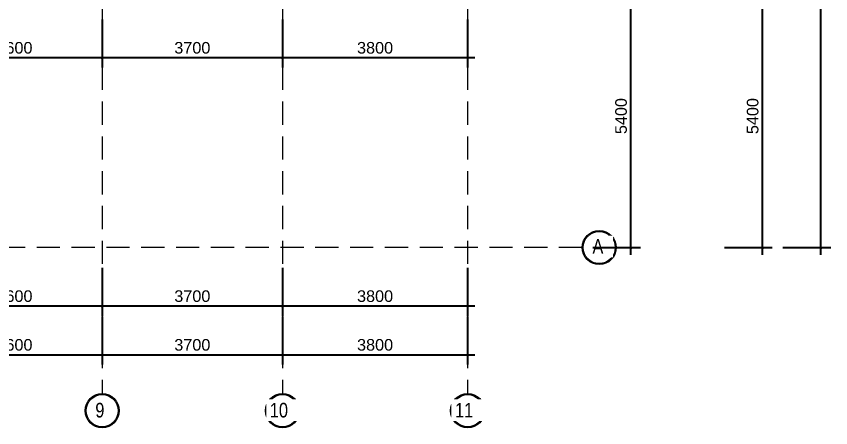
# Model space of a CAD drawing. Header units: millimetres. Extents: x -20510 to 108935, y -243239 to 20306.
# Drawn here: x 27888 to 44600, y -178700 to -170250 of the extents above; entities that cross this region are included whole.
import ezdxf

# ---------------------------------------------------------------- set-up
doc = ezdxf.new("R2010")
doc.units = ezdxf.units.MM
doc.linetypes.add('Hidden', pattern=[714.375, 476.25, -238.125])
for name, color, linetype, lineweight in [('A-ANNO-DIMS', 1, 'Continuous', 9), ('S-GRID', 1, 'Continuous', 9), ('S-GRID-IDEN', 1, 'Continuous', 9)]:
    doc.layers.add(name, color=color, linetype=linetype, lineweight=lineweight)
doc.styles.add('Arial_1', font='arial.ttf', dxfattribs={"width": 0.8, "height": 200})
doc.styles.add('Arial_5', font='arial.ttf', dxfattribs={"height": 238.125})
doc.dimstyles.new('SecretInternalLinAngDimStyle5p4736185', dxfattribs={"dimscale": 304.8, "dimtxt": 242.94927, "dimasz": 0.130208, "dimexe": 0.656168, "dimexo": 0.0625, "dimgap": 0.260417, "dimtad": 1, "dimdec": 0, "dimrnd": 100, "dimzin": 0, "dimdsep": 46, "dimtxsty": 'Arial_5', "dimblk1": 'OBLIQUE', "dimblk2": 'OBLIQUE', "dimsah": 1, "dimcen": 0.09, "dimdle": 0.492126, "dimazin": 0, "dimtfac": 1, "dimtdec": 4, "dimtix": 1, "dimtmove": 0, "dimatfit": 3, "dimfxl": 2.624672, "dimfxlon": 1, "dimtvp": 1, "dimtolj": 1, "dimtzin": 0, "dimarcsym": 2})

# ---------------------------------------------------------------- blocks, each defined once
blk = doc.blocks.new('Grid - TRUC  D1-102336-06_MẶT BẰNG TẦNG TUM')
at = {"layer": 'S-GRID-IDEN'}
for radius in [3.5, 3.3]:
    blk.add_circle((0, 0), radius, dxfattribs=at)
blk = doc.blocks.new('_Oblique')
at = {"color": 0, "linetype": 'ByBlock', "lineweight": -2}
blk.add_line((-0.5, -0.5), (0.5, 0.5), dxfattribs=at)
blk = doc.blocks.new('DIMBLOCK9-06_MẶT BẰNG TẦNG TUM')
at = {"layer": 'A-ANNO-DIMS', "color": 0, "lineweight": -2, "transparency": 16777216}
for p, q in [((26050, -176419), (26050, -177400)), ((29650, -176419), (29650, -177400)), ((25900, -177200), (29800, -177200))]:
    blk.add_line(p, q, dxfattribs=at)
at = {"layer": 'Defpoints', "color": 0, "transparency": 16777216}
for p in [(26050, -176400), (29650, -176400), (29650, -177200)]:
    blk.add_point(p, dxfattribs=at)
at = {"layer": 'A-ANNO-DIMS', "color": 0, "lineweight": -2, "transparency": 16777216, "xscale": 39.6875, "yscale": 39.6875, "zscale": 39.6875, "rotation": 180}
blk.add_blockref('_Oblique', (26050, -177200), dxfattribs=at)
at = {"layer": 'A-ANNO-DIMS', "color": 0, "lineweight": -2, "transparency": 16777216, "xscale": 39.6875, "yscale": 39.6875, "zscale": 39.6875}
blk.add_blockref('_Oblique', (29650, -177200), dxfattribs=at)
at = {"layer": 'A-ANNO-DIMS', "color": 0, "transparency": 16777216, "insert": (27850, -176999), "char_height": 238.1, "width": 879.1, "attachment_point": 5, "style": 'Arial_5'}
blk.add_mtext('\\A1;3600', dxfattribs=at)
blk = doc.blocks.new('DIMBLOCK10-06_MẶT BẰNG TẦNG TUM')
at = {"layer": 'A-ANNO-DIMS', "color": 0, "lineweight": -2, "transparency": 16777216}
for p, q in [((29650, -176419), (29650, -177400)), ((33350, -176419), (33350, -177400)), ((29500, -177200), (33500, -177200))]:
    blk.add_line(p, q, dxfattribs=at)
at = {"layer": 'Defpoints', "color": 0, "transparency": 16777216}
for p in [(29650, -176400), (33350, -176400), (33350, -177200)]:
    blk.add_point(p, dxfattribs=at)
at = {"layer": 'A-ANNO-DIMS', "color": 0, "lineweight": -2, "transparency": 16777216, "xscale": 39.6875, "yscale": 39.6875, "zscale": 39.6875, "rotation": 180}
blk.add_blockref('_Oblique', (29650, -177200), dxfattribs=at)
at = {"layer": 'A-ANNO-DIMS', "color": 0, "lineweight": -2, "transparency": 16777216, "xscale": 39.6875, "yscale": 39.6875, "zscale": 39.6875}
blk.add_blockref('_Oblique', (33350, -177200), dxfattribs=at)
at = {"layer": 'A-ANNO-DIMS', "color": 0, "transparency": 16777216, "insert": (31500, -176999), "char_height": 238.1, "width": 879.1, "attachment_point": 5, "style": 'Arial_5'}
blk.add_mtext('\\A1;3700', dxfattribs=at)
blk = doc.blocks.new('DIMBLOCK11-06_MẶT BẰNG TẦNG TUM')
at = {"layer": 'A-ANNO-DIMS', "color": 0, "lineweight": -2, "transparency": 16777216}
for p, q in [((33350, -176419), (33350, -177400)), ((37150, -176419), (37150, -177400)), ((33200, -177200), (37300, -177200))]:
    blk.add_line(p, q, dxfattribs=at)
at = {"layer": 'Defpoints', "color": 0, "transparency": 16777216}
for p in [(33350, -176400), (37150, -176400), (37150, -177200)]:
    blk.add_point(p, dxfattribs=at)
at = {"layer": 'A-ANNO-DIMS', "color": 0, "lineweight": -2, "transparency": 16777216, "xscale": 39.6875, "yscale": 39.6875, "zscale": 39.6875, "rotation": 180}
blk.add_blockref('_Oblique', (33350, -177200), dxfattribs=at)
at = {"layer": 'A-ANNO-DIMS', "color": 0, "lineweight": -2, "transparency": 16777216, "xscale": 39.6875, "yscale": 39.6875, "zscale": 39.6875}
blk.add_blockref('_Oblique', (37150, -177200), dxfattribs=at)
at = {"layer": 'A-ANNO-DIMS', "color": 0, "transparency": 16777216, "insert": (35250, -176999), "char_height": 238.1, "width": 879.1, "attachment_point": 5, "style": 'Arial_5'}
blk.add_mtext('\\A1;3800', dxfattribs=at)
blk = doc.blocks.new('DIMBLOCK19-06_MẶT BẰNG TẦNG TUM')
at = {"layer": 'A-ANNO-DIMS', "color": 0, "lineweight": -2, "transparency": 16777216}
for p, q in [((26050, -175419), (26050, -176400)), ((29650, -175419), (29650, -176400)), ((25900, -176200), (29800, -176200))]:
    blk.add_line(p, q, dxfattribs=at)
at = {"layer": 'Defpoints', "color": 0, "transparency": 16777216}
for p in [(26050, -175400), (29650, -175400), (29650, -176200)]:
    blk.add_point(p, dxfattribs=at)
at = {"layer": 'A-ANNO-DIMS', "color": 0, "lineweight": -2, "transparency": 16777216, "xscale": 39.6875, "yscale": 39.6875, "zscale": 39.6875, "rotation": 180}
blk.add_blockref('_Oblique', (26050, -176200), dxfattribs=at)
at = {"layer": 'A-ANNO-DIMS', "color": 0, "lineweight": -2, "transparency": 16777216, "xscale": 39.6875, "yscale": 39.6875, "zscale": 39.6875}
blk.add_blockref('_Oblique', (29650, -176200), dxfattribs=at)
at = {"layer": 'A-ANNO-DIMS', "color": 0, "transparency": 16777216, "insert": (27850, -175999), "char_height": 238.1, "width": 879.1, "attachment_point": 5, "style": 'Arial_5'}
blk.add_mtext('\\A1;3600', dxfattribs=at)
blk = doc.blocks.new('DIMBLOCK20-06_MẶT BẰNG TẦNG TUM')
at = {"layer": 'A-ANNO-DIMS', "color": 0, "lineweight": -2, "transparency": 16777216}
for p, q in [((29650, -175419), (29650, -176400)), ((33350, -175419), (33350, -176400)), ((29500, -176200), (33500, -176200))]:
    blk.add_line(p, q, dxfattribs=at)
at = {"layer": 'Defpoints', "color": 0, "transparency": 16777216}
for p in [(29650, -175400), (33350, -175400), (33350, -176200)]:
    blk.add_point(p, dxfattribs=at)
at = {"layer": 'A-ANNO-DIMS', "color": 0, "lineweight": -2, "transparency": 16777216, "xscale": 39.6875, "yscale": 39.6875, "zscale": 39.6875, "rotation": 180}
blk.add_blockref('_Oblique', (29650, -176200), dxfattribs=at)
at = {"layer": 'A-ANNO-DIMS', "color": 0, "lineweight": -2, "transparency": 16777216, "xscale": 39.6875, "yscale": 39.6875, "zscale": 39.6875}
blk.add_blockref('_Oblique', (33350, -176200), dxfattribs=at)
at = {"layer": 'A-ANNO-DIMS', "color": 0, "transparency": 16777216, "insert": (31500, -175999), "char_height": 238.1, "width": 879.1, "attachment_point": 5, "style": 'Arial_5'}
blk.add_mtext('\\A1;3700', dxfattribs=at)
blk = doc.blocks.new('DIMBLOCK21-06_MẶT BẰNG TẦNG TUM')
at = {"layer": 'A-ANNO-DIMS', "color": 0, "lineweight": -2, "transparency": 16777216}
for p, q in [((33350, -175419), (33350, -176400)), ((37150, -175419), (37150, -176400)), ((33200, -176200), (37300, -176200))]:
    blk.add_line(p, q, dxfattribs=at)
at = {"layer": 'Defpoints', "color": 0, "transparency": 16777216}
for p in [(33350, -175400), (37150, -175400), (37150, -176200)]:
    blk.add_point(p, dxfattribs=at)
at = {"layer": 'A-ANNO-DIMS', "color": 0, "lineweight": -2, "transparency": 16777216, "xscale": 39.6875, "yscale": 39.6875, "zscale": 39.6875, "rotation": 180}
blk.add_blockref('_Oblique', (33350, -176200), dxfattribs=at)
at = {"layer": 'A-ANNO-DIMS', "color": 0, "lineweight": -2, "transparency": 16777216, "xscale": 39.6875, "yscale": 39.6875, "zscale": 39.6875}
blk.add_blockref('_Oblique', (37150, -176200), dxfattribs=at)
at = {"layer": 'A-ANNO-DIMS', "color": 0, "transparency": 16777216, "insert": (35250, -175999), "char_height": 238.1, "width": 879.1, "attachment_point": 5, "style": 'Arial_5'}
blk.add_mtext('\\A1;3800', dxfattribs=at)
blk = doc.blocks.new('DIMBLOCK56-06_MẶT BẰNG TẦNG TUM')
at = {"layer": 'A-ANNO-DIMS', "color": 0, "lineweight": -2, "transparency": 16777216}
for p, q in [((43619, -160100), (44600, -160100)), ((44400, -175150), (44400, -159950)), ((43619, -175000), (44600, -175000))]:
    blk.add_line(p, q, dxfattribs=at)
at = {"layer": 'Defpoints', "color": 0, "transparency": 16777216}
for p in [(43600, -160100), (44400, -160100), (43600, -175000)]:
    blk.add_point(p, dxfattribs=at)
at = {"layer": 'A-ANNO-DIMS', "color": 0, "lineweight": -2, "transparency": 16777216, "xscale": 39.6875, "yscale": 39.6875, "zscale": 39.6875}
for p, rotation in [((44400, -160100), 90), ((44400, -175000), 270)]:
    blk.add_blockref('_Oblique', p, dxfattribs=dict(at, rotation=rotation))
at = {"layer": 'A-ANNO-DIMS', "color": 0, "transparency": 16777216, "insert": (44199, -167550), "char_height": 238.1, "width": 1098.88, "attachment_point": 5, "rotation": 90, "style": 'Arial_5'}
blk.add_mtext('\\A1;14900', dxfattribs=at)
blk = doc.blocks.new('DIMBLOCK57-06_MẶT BẰNG TẦNG TUM')
at = {"layer": 'A-ANNO-DIMS', "color": 0, "lineweight": -2, "transparency": 16777216}
for p, q in [((43200, -175150), (43200, -169450)), ((42419, -169600), (43400, -169600)), ((42419, -175000), (43400, -175000))]:
    blk.add_line(p, q, dxfattribs=at)
at = {"layer": 'Defpoints', "color": 0, "transparency": 16777216}
for p in [(42400, -169600), (43200, -169600), (42400, -175000)]:
    blk.add_point(p, dxfattribs=at)
at = {"layer": 'A-ANNO-DIMS', "color": 0, "lineweight": -2, "transparency": 16777216, "xscale": 39.6875, "yscale": 39.6875, "zscale": 39.6875}
for p, rotation in [((43200, -169600), 90), ((43200, -175000), 270)]:
    blk.add_blockref('_Oblique', p, dxfattribs=dict(at, rotation=rotation))
at = {"layer": 'A-ANNO-DIMS', "color": 0, "transparency": 16777216, "insert": (42999, -172300), "char_height": 238.1, "width": 879.1, "attachment_point": 5, "rotation": 90, "style": 'Arial_5'}
blk.add_mtext('\\A1;5400', dxfattribs=at)
blk = doc.blocks.new('DIMBLOCK61-06_MẶT BẰNG TẦNG TUM')
at = {"layer": 'A-ANNO-DIMS', "color": 0, "lineweight": -2, "transparency": 16777216}
for p, q in [((40500, -175150), (40500, -169450)), ((39719, -169600), (40700, -169600)), ((39719, -175000), (40700, -175000))]:
    blk.add_line(p, q, dxfattribs=at)
at = {"layer": 'Defpoints', "color": 0, "transparency": 16777216}
for p in [(39700, -169600), (40500, -169600), (39700, -175000)]:
    blk.add_point(p, dxfattribs=at)
at = {"layer": 'A-ANNO-DIMS', "color": 0, "lineweight": -2, "transparency": 16777216, "xscale": 39.6875, "yscale": 39.6875, "zscale": 39.6875}
for p, rotation in [((40500, -169600), 90), ((40500, -175000), 270)]:
    blk.add_blockref('_Oblique', p, dxfattribs=dict(at, rotation=rotation))
at = {"layer": 'A-ANNO-DIMS', "color": 0, "transparency": 16777216, "insert": (40299, -172300), "char_height": 238.1, "width": 879.1, "attachment_point": 5, "rotation": 90, "style": 'Arial_5'}
blk.add_mtext('\\A1;5400', dxfattribs=at)
blk = doc.blocks.new('DIMBLOCK72-06_MẶT BẰNG TẦNG TUM')
at = {"layer": 'A-ANNO-DIMS', "color": 0, "lineweight": -2, "transparency": 16777216}
for p, q in [((26050, -170319), (26050, -171300)), ((29650, -170319), (29650, -171300)), ((25900, -171100), (29800, -171100))]:
    blk.add_line(p, q, dxfattribs=at)
at = {"layer": 'Defpoints', "color": 0, "transparency": 16777216}
for p in [(26050, -170300), (29650, -170300), (29650, -171100)]:
    blk.add_point(p, dxfattribs=at)
at = {"layer": 'A-ANNO-DIMS', "color": 0, "lineweight": -2, "transparency": 16777216, "xscale": 39.6875, "yscale": 39.6875, "zscale": 39.6875, "rotation": 180}
blk.add_blockref('_Oblique', (26050, -171100), dxfattribs=at)
at = {"layer": 'A-ANNO-DIMS', "color": 0, "lineweight": -2, "transparency": 16777216, "xscale": 39.6875, "yscale": 39.6875, "zscale": 39.6875}
blk.add_blockref('_Oblique', (29650, -171100), dxfattribs=at)
at = {"layer": 'A-ANNO-DIMS', "color": 0, "transparency": 16777216, "insert": (27850, -170899), "char_height": 238.1, "width": 879.1, "attachment_point": 5, "style": 'Arial_5'}
blk.add_mtext('\\A1;3600', dxfattribs=at)
blk = doc.blocks.new('DIMBLOCK73-06_MẶT BẰNG TẦNG TUM')
at = {"layer": 'A-ANNO-DIMS', "color": 0, "lineweight": -2, "transparency": 16777216}
for p, q in [((29650, -170319), (29650, -171300)), ((33350, -170319), (33350, -171300)), ((29500, -171100), (33500, -171100))]:
    blk.add_line(p, q, dxfattribs=at)
at = {"layer": 'Defpoints', "color": 0, "transparency": 16777216}
for p in [(29650, -170300), (33350, -170300), (33350, -171100)]:
    blk.add_point(p, dxfattribs=at)
at = {"layer": 'A-ANNO-DIMS', "color": 0, "lineweight": -2, "transparency": 16777216, "xscale": 39.6875, "yscale": 39.6875, "zscale": 39.6875, "rotation": 180}
blk.add_blockref('_Oblique', (29650, -171100), dxfattribs=at)
at = {"layer": 'A-ANNO-DIMS', "color": 0, "lineweight": -2, "transparency": 16777216, "xscale": 39.6875, "yscale": 39.6875, "zscale": 39.6875}
blk.add_blockref('_Oblique', (33350, -171100), dxfattribs=at)
at = {"layer": 'A-ANNO-DIMS', "color": 0, "transparency": 16777216, "insert": (31500, -170899), "char_height": 238.1, "width": 879.1, "attachment_point": 5, "style": 'Arial_5'}
blk.add_mtext('\\A1;3700', dxfattribs=at)
blk = doc.blocks.new('DIMBLOCK74-06_MẶT BẰNG TẦNG TUM')
at = {"layer": 'A-ANNO-DIMS', "color": 0, "lineweight": -2, "transparency": 16777216}
for p, q in [((33350, -170319), (33350, -171300)), ((37150, -170319), (37150, -171300)), ((33200, -171100), (37300, -171100))]:
    blk.add_line(p, q, dxfattribs=at)
at = {"layer": 'Defpoints', "color": 0, "transparency": 16777216}
for p in [(33350, -170300), (37150, -170300), (37150, -171100)]:
    blk.add_point(p, dxfattribs=at)
at = {"layer": 'A-ANNO-DIMS', "color": 0, "lineweight": -2, "transparency": 16777216, "xscale": 39.6875, "yscale": 39.6875, "zscale": 39.6875, "rotation": 180}
blk.add_blockref('_Oblique', (33350, -171100), dxfattribs=at)
at = {"layer": 'A-ANNO-DIMS', "color": 0, "lineweight": -2, "transparency": 16777216, "xscale": 39.6875, "yscale": 39.6875, "zscale": 39.6875}
blk.add_blockref('_Oblique', (37150, -171100), dxfattribs=at)
at = {"layer": 'A-ANNO-DIMS', "color": 0, "transparency": 16777216, "insert": (35250, -170899), "char_height": 238.1, "width": 879.1, "attachment_point": 5, "style": 'Arial_5'}
blk.add_mtext('\\A1;3800', dxfattribs=at)

msp = doc.modelspace()

# ---------------------------------------------------------------- linework, layer by layer
at = {"layer": 'S-GRID', "linetype": 'Hidden'}
for p, q in [((29650, -157000), (29650, -178000)), ((33350, -157000), (33350, -178000)), ((37150, -157000), (37150, -178000)), ((39500, -175000), (-3000, -175000))]:
    msp.add_line(p, q, dxfattribs=at)

# ---------------------------------------------------------------- block references
at = {"layer": 'S-GRID-IDEN', "xscale": 99.99999999999991, "yscale": 99.99999999999991, "zscale": 99.99999999999991}
for p, rotation in [((39850, -175000), 90), ((29650, -178350), 180), ((33350, -178350), 180), ((37150, -178350), 180)]:
    msp.add_blockref('Grid - TRUC  D1-102336-06_MẶT BẰNG TẦNG TUM', p, dxfattribs=dict(at, rotation=rotation))

# ---------------------------------------------------------------- dimensions: what is measured, and where the dimension line sits
at = {"layer": 'A-ANNO-DIMS'}
for base, p1, p2, override, picture, middle in [((44400, -160100), (43600, -175000), (43600, -160100), {"dimpost": '<>', "dimfxl": 14900}, 'DIMBLOCK56-06_MẶT BẰNG TẦNG TUM', (44199, -167550)), ((43200, -169600), (42400, -175000), (42400, -169600), {"dimpost": '<>', "dimfxl": 5400}, 'DIMBLOCK57-06_MẶT BẰNG TẦNG TUM', (42999, -172300))]:
    dim = msp.add_linear_dim(base=base, p1=p1, p2=p2, angle=90, dimstyle='SecretInternalLinAngDimStyle5p4736185', override=override, dxfattribs=at)
    dim.commit()
    dim.dimension.update_dxf_attribs({"geometry": picture, "text_midpoint": middle})
for base, p1, p2, override, picture, middle in [((29650, -171100), (26050, -170300), (29650, -170300), {"dimpost": '<>', "dimfxl": 3600}, 'DIMBLOCK72-06_MẶT BẰNG TẦNG TUM', (27850, -170899)), ((33350, -171100), (29650, -170300), (33350, -170300), {"dimpost": '<>', "dimfxl": 3700}, 'DIMBLOCK73-06_MẶT BẰNG TẦNG TUM', (31500, -170899)), ((37150, -171100), (33350, -170300), (37150, -170300), {"dimpost": '<>', "dimfxl": 3800}, 'DIMBLOCK74-06_MẶT BẰNG TẦNG TUM', (35250, -170899)), ((29650, -176200), (26050, -175400), (29650, -175400), {"dimpost": '<>', "dimfxl": 3600}, 'DIMBLOCK19-06_MẶT BẰNG TẦNG TUM', (27850, -175999)), ((33350, -176200), (29650, -175400), (33350, -175400), {"dimpost": '<>', "dimfxl": 3700}, 'DIMBLOCK20-06_MẶT BẰNG TẦNG TUM', (31500, -175999)), ((37150, -176200), (33350, -175400), (37150, -175400), {"dimpost": '<>', "dimfxl": 3800}, 'DIMBLOCK21-06_MẶT BẰNG TẦNG TUM', (35250, -175999)), ((29650, -177200), (26050, -176400), (29650, -176400), {"dimpost": '<>', "dimfxl": 3600}, 'DIMBLOCK9-06_MẶT BẰNG TẦNG TUM', (27850, -176999)), ((33350, -177200), (29650, -176400), (33350, -176400), {"dimpost": '<>', "dimfxl": 3700}, 'DIMBLOCK10-06_MẶT BẰNG TẦNG TUM', (31500, -176999)), ((37150, -177200), (33350, -176400), (37150, -176400), {"dimpost": '<>', "dimfxl": 3800}, 'DIMBLOCK11-06_MẶT BẰNG TẦNG TUM', (35250, -176999))]:
    dim = msp.add_linear_dim(base=base, p1=p1, p2=p2, dimstyle='SecretInternalLinAngDimStyle5p4736185', override=override, dxfattribs=at)
    dim.commit()
    dim.dimension.update_dxf_attribs({"geometry": picture, "text_midpoint": middle})

# ---------------------------------------------------------------- next in the draw order: texts
at = {"layer": 'S-GRID-IDEN', "char_height": 300, "attachment_point": 1, "style": 'Arial_1', "bg_fill": 3, "box_fill_scale": 1.25, "bg_fill_color": 9, "bg_fill_true_color": 13158600, "bg_fill_transparency": 0}
for s, insert, width in [('A', (39711, -174827.3), 344.726), ('9', (29509.2, -178189.2), 288.607), ('10', (33090.2, -178189.2), 577.215), ('11', (36890.2, -178189.2), 577.215)]:
    msp.add_mtext(s, dxfattribs=dict(at, insert=insert, width=width))

# ---------------------------------------------------------------- next in the draw order: dimensions: what is measured, and where the dimension line sits
at = {"layer": 'A-ANNO-DIMS'}
dim = msp.add_linear_dim(base=(40500, -169600), p1=(39700, -175000), p2=(39700, -169600), angle=90, dimstyle='SecretInternalLinAngDimStyle5p4736185', override={"dimpost": '<>', "dimfxl": 5400}, dxfattribs=at)
dim.commit()
dim.dimension.update_dxf_attribs({"geometry": 'DIMBLOCK61-06_MẶT BẰNG TẦNG TUM', "text_midpoint": (40299, -172300)})

doc.saveas('drawing.dxf')
